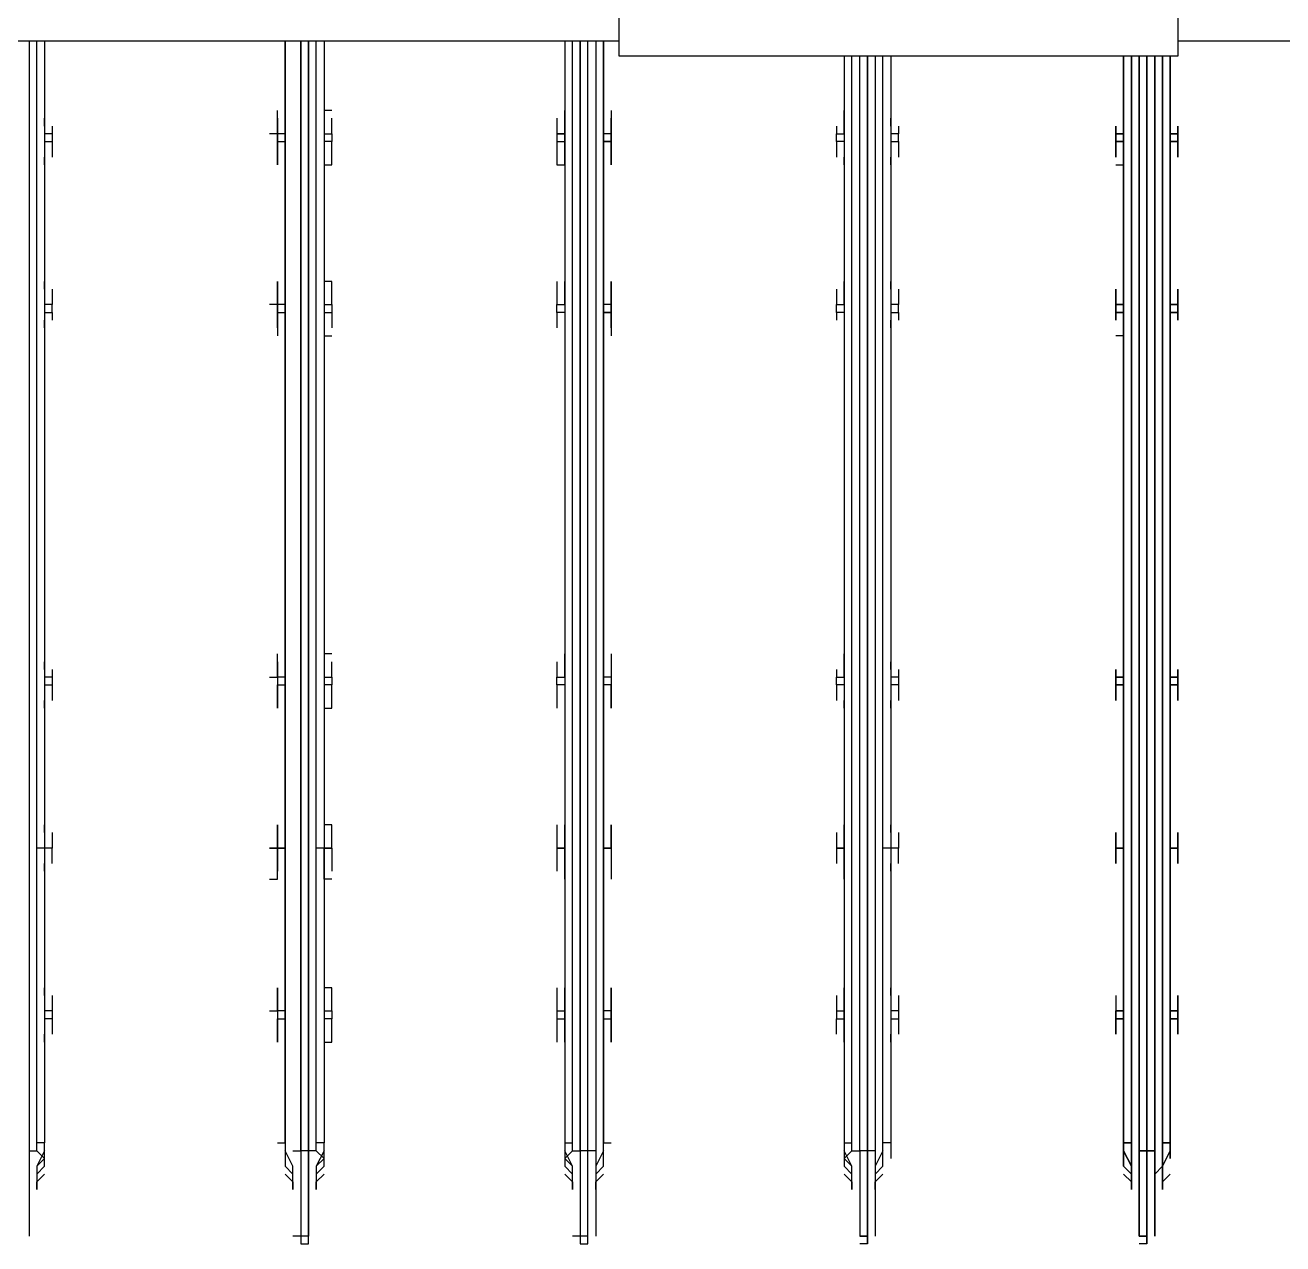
# Model space of a CAD drawing. Header units: metres. Extents: x 531759 to 532310, y 2674774 to 2675087.
# Drawn here: x 532123.5612 to 532123.7853, y 2674978.739 to 2674978.9561 of the extents above; entities that cross this region are included whole.
import ezdxf

# ---------------------------------------------------------------- set-up
doc = ezdxf.new("R2010")
doc.units = ezdxf.units.M
doc.header["$MEASUREMENT"] = 0
doc.layers.add('IDT', color=7, linetype='Continuous')

# ---------------------------------------------------------------- blocks, each defined once
blk = doc.blocks.new('IDT')
at = {"layer": 'IDT', "color": 0, "lineweight": 25}
for p, q in [((14.34618, 9.01989), (14.34618, 9.00329)), ((14.34618, 9.00329), (14.34618, 9.01989)), ((14.34618, 9.01989), (14.34618, 9.00329)), ((14.34618, 9.00329), (14.34618, 9.01989)), ((14.34618, 9.01989), (14.34756, 9.01989)), ((14.39597, 9.01989), (14.39597, 9.00329)), ((14.39597, 9.00329), (14.39597, 9.01989)), ((14.39597, 9.01989), (14.39736, 9.01989)), ((14.44715, 9.01989), (14.44577, 9.01989)), ((14.44577, 9.01989), (14.44577, 9.00329)), ((14.44715, 9.00329), (14.44715, 9.01989)), ((14.49694, 9.01989), (14.49556, 9.01989)), ((14.49556, 9.01989), (14.49556, 9.00329)), ((14.49694, 9.00329), (14.49694, 9.01989)), ((14.3448, 9.00329), (14.3448, 9.0185)), ((14.3448, 9.0185), (14.3448, 9.00329)), ((14.34756, 9.0185), (14.34618, 9.0185)), ((14.34618, 9.0185), (14.34756, 9.0185)), ((14.34756, 9.0185), (14.34618, 9.0185)), ((14.34618, 9.0185), (14.34756, 9.0185)), ((14.34756, 9.00329), (14.34756, 9.0185)), ((14.34756, 9.0185), (14.34756, 9.00329)), ((14.39459, 9.00329), (14.39459, 9.0185)), ((14.39736, 9.0185), (14.39597, 9.0185)), ((14.39597, 9.0185), (14.39736, 9.0185)), ((14.39736, 9.00329), (14.39736, 9.0185)), ((14.44438, 9.00329), (14.44438, 9.0185)), ((14.44577, 9.0185), (14.44715, 9.0185)), ((14.44715, 9.00329), (14.44715, 9.0185)), ((14.44715, 9.0185), (14.44853, 9.0185)), ((14.49556, 9.00329), (14.49556, 9.0185)), ((14.49556, 9.0185), (14.49694, 9.0185)), ((14.49694, 9.00329), (14.49694, 9.0185)), ((14.49694, 9.0185), (14.49833, 9.0185)), ((14.54535, 9.00329), (14.54535, 9.0185)), ((14.34341, 9.0102), (14.34341, 9.00605)), ((14.34341, 9.00605), (14.34341, 9.0102)), ((14.34341, 9.0102), (14.34341, 9.00882)), ((14.34341, 9.00882), (14.34341, 9.0102)), ((14.34895, 9.00882), (14.34895, 9.0102)), ((14.34895, 9.0102), (14.34895, 9.00605)), ((14.34895, 9.00605), (14.34895, 9.0102)), ((14.34895, 9.0102), (14.34895, 9.00882)), ((14.39459, 9.00605), (14.39459, 9.0102)), ((14.39459, 9.0102), (14.39459, 9.00882)), ((14.39874, 9.00882), (14.39874, 9.0102)), ((14.39874, 9.0102), (14.39874, 9.00605)), ((14.44438, 9.00605), (14.44438, 9.0102)), ((14.44438, 9.0102), (14.44438, 9.00882)), ((14.44853, 9.00882), (14.44853, 9.0102)), ((14.44853, 9.0102), (14.44853, 9.00605)), ((14.49418, 9.00605), (14.49418, 9.0102)), ((14.49418, 9.0102), (14.49418, 9.00882)), ((14.49833, 9.00882), (14.49833, 9.0102)), ((14.49833, 9.0102), (14.49833, 9.00605)), ((14.54397, 9.00605), (14.54397, 9.0102)), ((14.54397, 9.0102), (14.54397, 9.00882)), ((14.34341, 9.00882), (14.34203, 9.00744)), ((14.34203, 9.00744), (14.34341, 9.00882)), ((14.35033, 9.00744), (14.34895, 9.00882)), ((14.34895, 9.00882), (14.35033, 9.00744)), ((14.39459, 9.00882), (14.39321, 9.00744)), ((14.40012, 9.00744), (14.39874, 9.00882)), ((14.44438, 9.00882), (14.443, 9.00744)), ((14.44992, 9.00744), (14.44853, 9.00882)), ((14.49418, 9.00882), (14.49279, 9.00744)), ((14.49971, 9.00744), (14.49833, 9.00882)), ((14.54397, 9.00882), (14.54259, 9.00744)), ((14.34341, 9.00605), (14.34203, 9.00329)), ((14.34203, 9.00329), (14.34341, 9.00605)), ((14.34341, 9.00605), (14.3448, 9.00744)), ((14.3448, 9.00744), (14.34341, 9.00605)), ((14.34341, 9.00329), (14.34341, 9.00605)), ((14.34341, 9.00605), (14.34341, 9.00329)), ((14.34341, 9.00467), (14.34341, 9.00605)), ((14.34341, 9.00605), (14.34341, 9.00467)), ((14.35033, 9.00605), (14.34895, 9.00744)), ((14.34895, 9.00744), (14.35033, 9.00605)), ((14.34895, 9.00605), (14.35033, 9.00329)), ((14.35033, 9.00329), (14.34895, 9.00605)), ((14.34895, 9.00329), (14.34895, 9.00605)), ((14.34895, 9.00605), (14.34895, 9.00329)), ((14.35033, 9.00467), (14.35033, 9.00605)), ((14.35033, 9.00605), (14.35033, 9.00467)), ((14.39459, 9.00744), (14.39321, 9.00605)), ((14.39321, 9.00605), (14.39321, 9.00329)), ((14.39321, 9.00329), (14.39459, 9.00605)), ((14.39321, 9.00605), (14.39321, 9.00467)), ((14.40012, 9.00605), (14.39874, 9.00744)), ((14.39874, 9.00605), (14.40012, 9.00467)), ((14.39874, 9.00605), (14.40012, 9.00329)), ((14.40012, 9.00467), (14.40012, 9.00605)), ((14.44438, 9.00744), (14.443, 9.00605)), ((14.443, 9.00605), (14.443, 9.00329)), ((14.443, 9.00329), (14.44438, 9.00605)), ((14.443, 9.00605), (14.443, 9.00467)), ((14.44992, 9.00605), (14.44853, 9.00744)), ((14.44853, 9.00605), (14.44992, 9.00467)), ((14.44853, 9.00605), (14.44992, 9.00329)), ((14.44992, 9.00467), (14.44992, 9.00605)), ((14.49418, 9.00744), (14.49279, 9.00605)), ((14.49279, 9.00329), (14.49418, 9.00605)), ((14.49418, 9.00605), (14.49279, 9.00467)), ((14.49279, 9.00605), (14.49279, 9.00467)), ((14.49971, 9.00605), (14.49833, 9.00744)), ((14.49833, 9.00605), (14.49971, 9.00329)), ((14.49971, 9.00329), (14.49971, 9.00605)), ((14.49971, 9.00467), (14.49971, 9.00605)), ((14.54397, 9.00744), (14.54259, 9.00605)), ((14.54259, 9.00467), (14.54397, 9.00605)), ((14.54259, 9.00329), (14.54397, 9.00605)), ((14.54259, 9.00605), (14.54259, 9.00467)), ((14.34203, 9.00191), (14.34203, 9.00467)), ((14.34203, 9.00467), (14.34203, 9.00191)), ((14.34341, 8.80826), (14.34341, 9.00329)), ((14.34341, 9.00329), (14.34341, 8.80826)), ((14.3448, 9.00329), (14.34618, 9.00329)), ((14.34618, 9.00329), (14.3448, 9.00329)), ((14.3448, 9.00329), (14.3448, 8.80826)), ((14.3448, 8.80826), (14.3448, 9.00329)), ((14.34618, 9.00329), (14.34756, 9.00329)), ((14.34756, 9.00329), (14.34618, 9.00329)), ((14.34618, 9.00329), (14.34756, 9.00329)), ((14.34756, 9.00329), (14.34618, 9.00329)), ((14.34618, 8.80826), (14.34618, 9.00329)), ((14.34618, 9.00329), (14.34618, 8.80826)), ((14.34618, 8.80826), (14.34618, 9.00329)), ((14.34618, 9.00329), (14.34618, 8.80826)), ((14.34756, 8.80826), (14.34756, 9.00329)), ((14.34756, 9.00329), (14.34756, 8.80826)), ((14.34895, 8.80826), (14.34895, 9.00329)), ((14.34895, 9.00329), (14.34895, 8.80826)), ((14.35033, 9.00467), (14.35033, 9.00191)), ((14.35033, 9.00191), (14.35033, 9.00467)), ((14.39182, 9.00191), (14.39182, 9.00467)), ((14.39321, 9.00329), (14.39321, 8.80826)), ((14.39459, 8.80826), (14.39459, 9.00329)), ((14.39459, 9.00329), (14.39597, 9.00329)), ((14.39597, 9.00329), (14.39736, 9.00329)), ((14.39597, 8.80826), (14.39597, 9.00329)), ((14.39597, 9.00329), (14.39597, 8.80826)), ((14.39874, 9.00329), (14.39736, 9.00329)), ((14.39736, 9.00329), (14.39736, 8.80826)), ((14.40012, 9.00467), (14.39874, 9.00329)), ((14.39874, 9.00329), (14.39874, 8.80826)), ((14.40012, 9.00191), (14.40012, 9.00467)), ((14.443, 9.00467), (14.443, 9.00191)), ((14.443, 9.00329), (14.443, 8.8055)), ((14.44438, 8.8055), (14.44438, 9.00329)), ((14.44438, 9.00329), (14.44577, 9.00329)), ((14.44577, 9.00329), (14.44715, 9.00329)), ((14.44577, 9.00329), (14.44577, 8.8055)), ((14.44853, 9.00329), (14.44715, 9.00329)), ((14.44715, 9.00329), (14.44715, 8.8055)), ((14.44715, 8.8055), (14.44715, 9.00329)), ((14.44992, 9.00467), (14.44853, 9.00329)), ((14.44853, 9.00329), (14.44853, 8.8055)), ((14.44992, 9.00191), (14.44992, 9.00467)), ((14.49279, 9.00467), (14.49418, 9.00329)), ((14.49279, 9.00467), (14.49279, 9.00191)), ((14.49418, 9.00329), (14.49556, 9.00329)), ((14.49418, 9.00329), (14.49418, 8.8055)), ((14.49556, 9.00329), (14.49556, 8.8055)), ((14.49556, 8.8055), (14.49556, 9.00329)), ((14.49556, 9.00329), (14.49694, 9.00329)), ((14.49833, 9.00329), (14.49694, 9.00329)), ((14.49694, 9.00329), (14.49694, 8.8055)), ((14.49694, 8.8055), (14.49694, 9.00329)), ((14.49971, 9.00191), (14.49971, 9.00467)), ((14.49971, 8.8055), (14.49971, 9.00329)), ((14.54397, 9.00329), (14.54259, 9.00467)), ((14.54259, 9.00467), (14.54259, 9.00191)), ((14.54535, 9.00329), (14.54397, 9.00329)), ((14.54397, 9.00329), (14.54397, 8.8055)), ((14.54535, 8.8055), (14.54535, 9.00329)), ((14.34203, 9.00191), (14.34203, 8.80826)), ((14.34203, 8.80826), (14.34203, 9.00191)), ((14.34203, 9.00191), (14.34341, 9.00191)), ((14.34341, 9.00191), (14.34203, 9.00191)), ((14.35033, 9.00191), (14.34895, 9.00191)), ((14.34895, 9.00191), (14.35033, 9.00191)), ((14.35033, 9.00191), (14.35033, 8.80826)), ((14.35033, 8.80826), (14.35033, 9.00191)), ((14.39182, 8.80826), (14.39182, 9.00191)), ((14.39182, 9.00191), (14.39321, 9.00191)), ((14.40012, 9.00191), (14.39874, 9.00191)), ((14.40012, 8.80826), (14.40012, 9.00191)), ((14.443, 9.00191), (14.44162, 9.00191)), ((14.443, 8.8055), (14.443, 9.00191)), ((14.44992, 9.00191), (14.44853, 9.00191)), ((14.44992, 8.8055), (14.44992, 9.00191)), ((14.49279, 8.8055), (14.49279, 9.00191)), ((14.49279, 9.00191), (14.49418, 9.00191)), ((14.50109, 9.00191), (14.49971, 9.00191)), ((14.49971, 9.00191), (14.49971, 8.8055)), ((14.54259, 8.8055), (14.54259, 9.00191)), ((14.54259, 9.00191), (14.54397, 9.00191)), ((14.34203, 8.97977), (14.34203, 8.98392)), ((14.34203, 8.98392), (14.34203, 8.98254)), ((14.34203, 8.98254), (14.34203, 8.98392)), ((14.34203, 8.98392), (14.34203, 8.97424)), ((14.35033, 8.98392), (14.35033, 8.98254)), ((14.35033, 8.98254), (14.35033, 8.98392)), ((14.35033, 8.98392), (14.35033, 8.97839)), ((14.35033, 8.97839), (14.35033, 8.98392)), ((14.39182, 8.97977), (14.39182, 8.98392)), ((14.39182, 8.98392), (14.39182, 8.98254)), ((14.40012, 8.98254), (14.40012, 8.98392)), ((14.40012, 8.98392), (14.40012, 8.97977)), ((14.44162, 8.97977), (14.44162, 8.98392)), ((14.44162, 8.98392), (14.44162, 8.98254)), ((14.44992, 8.98392), (14.44992, 8.97977)), ((14.4513, 8.98254), (14.4513, 8.98392)), ((14.49279, 8.98392), (14.49141, 8.98392)), ((14.49141, 8.98392), (14.49141, 8.98254)), ((14.49279, 8.97977), (14.49279, 8.98392)), ((14.50109, 8.97977), (14.50109, 8.98392)), ((14.50109, 8.98392), (14.50109, 8.98254)), ((14.54259, 8.97977), (14.54259, 8.98392)), ((14.54259, 8.98392), (14.54259, 8.98254)), ((14.34065, 8.98254), (14.34065, 8.97977)), ((14.34065, 8.97977), (14.34065, 8.98254)), ((14.35171, 8.97977), (14.35171, 8.98254)), ((14.35171, 8.98254), (14.35171, 8.97977)), ((14.39044, 8.97977), (14.39044, 8.98254)), ((14.40151, 8.98254), (14.40151, 8.97977)), ((14.44162, 8.98254), (14.44162, 8.97977)), ((14.4513, 8.97977), (14.4513, 8.98254)), ((14.49141, 8.98254), (14.49141, 8.97977)), ((14.50109, 8.98254), (14.50109, 8.97977)), ((14.5412, 8.97977), (14.5412, 8.98254)), ((14.34065, 8.97839), (14.34065, 8.97977)), ((14.34065, 8.97977), (14.34203, 8.97977)), ((14.34203, 8.97977), (14.34065, 8.97977)), ((14.34065, 8.97977), (14.34065, 8.97839)), ((14.34203, 8.97839), (14.34203, 8.97977)), ((14.35171, 8.97977), (14.35033, 8.97977)), ((14.35033, 8.97977), (14.35171, 8.97977)), ((14.35171, 8.97839), (14.35171, 8.97977)), ((14.35171, 8.97977), (14.35171, 8.97839)), ((14.39182, 8.97977), (14.39044, 8.97977)), ((14.39044, 8.97839), (14.39044, 8.97977)), ((14.39182, 8.97839), (14.39182, 8.97977)), ((14.40012, 8.97977), (14.40012, 8.97839)), ((14.40151, 8.97977), (14.40012, 8.97977)), ((14.40151, 8.97839), (14.40151, 8.97977)), ((14.443, 8.97977), (14.44162, 8.97977)), ((14.44162, 8.97977), (14.44162, 8.97839)), ((14.44162, 8.97839), (14.44162, 8.97977)), ((14.44992, 8.97977), (14.44992, 8.97839)), ((14.4513, 8.97977), (14.44992, 8.97977)), ((14.4513, 8.97839), (14.4513, 8.97977)), ((14.49141, 8.97977), (14.49279, 8.97977)), ((14.49141, 8.97839), (14.49141, 8.97977)), ((14.49279, 8.97839), (14.49279, 8.97977)), ((14.50109, 8.97977), (14.49971, 8.97977)), ((14.50109, 8.97839), (14.50109, 8.97977)), ((14.50109, 8.97839), (14.50109, 8.97977)), ((14.5412, 8.97839), (14.5412, 8.97977)), ((14.5412, 8.97977), (14.54259, 8.97977)), ((14.54259, 8.97839), (14.54259, 8.97977)), ((14.34203, 8.97839), (14.34065, 8.97839)), ((14.34065, 8.97839), (14.34065, 8.97563)), ((14.34065, 8.97563), (14.34065, 8.97839)), ((14.34065, 8.97839), (14.34203, 8.97839)), ((14.34203, 8.97424), (14.34203, 8.97839)), ((14.35171, 8.97839), (14.35033, 8.97839)), ((14.35033, 8.97839), (14.35033, 8.97424)), ((14.35033, 8.97424), (14.35033, 8.97839)), ((14.35033, 8.97839), (14.35171, 8.97839)), ((14.35033, 8.97839), (14.35171, 8.97839)), ((14.35171, 8.97839), (14.35033, 8.97839)), ((14.35171, 8.97563), (14.35171, 8.97839)), ((14.35171, 8.97563), (14.35171, 8.97839)), ((14.39044, 8.97563), (14.39044, 8.97839)), ((14.39044, 8.97839), (14.39182, 8.97839)), ((14.39182, 8.97424), (14.39182, 8.97839)), ((14.40012, 8.97839), (14.40012, 8.97424)), ((14.40151, 8.97839), (14.40012, 8.97839)), ((14.40151, 8.97563), (14.40151, 8.97839)), ((14.44162, 8.97839), (14.44162, 8.97563)), ((14.44162, 8.97424), (14.44162, 8.97839)), ((14.44162, 8.97839), (14.443, 8.97839)), ((14.44992, 8.97839), (14.44992, 8.97424)), ((14.4513, 8.97839), (14.44992, 8.97839)), ((14.4513, 8.97563), (14.4513, 8.97839)), ((14.49279, 8.97839), (14.49141, 8.97839)), ((14.49141, 8.97839), (14.49141, 8.97563)), ((14.49279, 8.97424), (14.49279, 8.97839)), ((14.49971, 8.97839), (14.50109, 8.97839)), ((14.50109, 8.97839), (14.50109, 8.97424)), ((14.50109, 8.97563), (14.50109, 8.97839)), ((14.50248, 8.97839), (14.50109, 8.97839)), ((14.5412, 8.97563), (14.5412, 8.97839)), ((14.5412, 8.97839), (14.54259, 8.97839)), ((14.54259, 8.97424), (14.54259, 8.97839)), ((14.34203, 8.97424), (14.34203, 8.97563)), ((14.34203, 8.97563), (14.34203, 8.97424)), ((14.35033, 8.97424), (14.35033, 8.97563)), ((14.35033, 8.97424), (14.35033, 8.97563)), ((14.39182, 8.97563), (14.39182, 8.97424)), ((14.40012, 8.97424), (14.40012, 8.97563)), ((14.44162, 8.97563), (14.44162, 8.97424)), ((14.4513, 8.97424), (14.4513, 8.97563)), ((14.49141, 8.97563), (14.49141, 8.97424)), ((14.49141, 8.97424), (14.49279, 8.97424)), ((14.50109, 8.97424), (14.50109, 8.97563)), ((14.54259, 8.97563), (14.54259, 8.97424)), ((14.34203, 8.94935), (14.34203, 8.95488)), ((14.34203, 8.95488), (14.34203, 8.9452)), ((14.35033, 8.95488), (14.35033, 8.94935)), ((14.35033, 8.94935), (14.35033, 8.95488)), ((14.39182, 8.94935), (14.39182, 8.95488)), ((14.40012, 8.95488), (14.40012, 8.94935)), ((14.44162, 8.94935), (14.44162, 8.95488)), ((14.44992, 8.95488), (14.44992, 8.94935)), ((14.49141, 8.95488), (14.49279, 8.95488)), ((14.49279, 8.95488), (14.49279, 8.94935)), ((14.50248, 8.95488), (14.50109, 8.95488)), ((14.50109, 8.95488), (14.50109, 8.94935)), ((14.54259, 8.94935), (14.54259, 8.95488)), ((14.34065, 8.95211), (14.34065, 8.94935)), ((14.34065, 8.94935), (14.34065, 8.95211)), ((14.34203, 8.95211), (14.34203, 8.95349)), ((14.34203, 8.95349), (14.34203, 8.95211)), ((14.35033, 8.95349), (14.35033, 8.95211)), ((14.35033, 8.95211), (14.35033, 8.95349)), ((14.35171, 8.94935), (14.35171, 8.95211)), ((14.35171, 8.95211), (14.35171, 8.94935)), ((14.39044, 8.95211), (14.39044, 8.94935)), ((14.39182, 8.95349), (14.39182, 8.95211)), ((14.40012, 8.95211), (14.40012, 8.95349)), ((14.40151, 8.94935), (14.40151, 8.95211)), ((14.44162, 8.95211), (14.44162, 8.95349)), ((14.44162, 8.94935), (14.44162, 8.95211)), ((14.4513, 8.95211), (14.4513, 8.95349)), ((14.4513, 8.94935), (14.4513, 8.95211)), ((14.49141, 8.95211), (14.49141, 8.95349)), ((14.49141, 8.94935), (14.49141, 8.95211)), ((14.50109, 8.95211), (14.50109, 8.95349)), ((14.50109, 8.94935), (14.50109, 8.95211)), ((14.5412, 8.95211), (14.5412, 8.94935)), ((14.54259, 8.95349), (14.54259, 8.95211)), ((14.34065, 8.94935), (14.34203, 8.94935)), ((14.34203, 8.94935), (14.34065, 8.94935)), ((14.34065, 8.94935), (14.34065, 8.94658)), ((14.34065, 8.94658), (14.34065, 8.94935)), ((14.34065, 8.94935), (14.34203, 8.94935)), ((14.34203, 8.94935), (14.34065, 8.94935)), ((14.34203, 8.9452), (14.34203, 8.94935)), ((14.35033, 8.94935), (14.35033, 8.9452)), ((14.35033, 8.9452), (14.35033, 8.94935)), ((14.35033, 8.94935), (14.35171, 8.94935)), ((14.35171, 8.94935), (14.35033, 8.94935)), ((14.35033, 8.94935), (14.35171, 8.94935)), ((14.35171, 8.94935), (14.35033, 8.94935)), ((14.35033, 8.94935), (14.35171, 8.94935)), ((14.35171, 8.94935), (14.35033, 8.94935)), ((14.35171, 8.94935), (14.35171, 8.94658)), ((14.35171, 8.94658), (14.35171, 8.94935)), ((14.39044, 8.94658), (14.39044, 8.94935)), ((14.39044, 8.94935), (14.39182, 8.94935)), ((14.39044, 8.94935), (14.39182, 8.94935)), ((14.39182, 8.9452), (14.39182, 8.94935)), ((14.39182, 8.94935), (14.39321, 8.94935)), ((14.40012, 8.94935), (14.40151, 8.94935)), ((14.40151, 8.94935), (14.40012, 8.94935)), ((14.40012, 8.94935), (14.40012, 8.9452)), ((14.40151, 8.94935), (14.40012, 8.94935)), ((14.40012, 8.94935), (14.40151, 8.94935)), ((14.40151, 8.94658), (14.40151, 8.94935)), ((14.443, 8.94935), (14.44162, 8.94935)), ((14.44162, 8.94935), (14.44162, 8.94658)), ((14.44162, 8.9452), (14.44162, 8.94935)), ((14.44162, 8.94935), (14.443, 8.94935)), ((14.443, 8.94935), (14.44162, 8.94935)), ((14.44992, 8.94935), (14.4513, 8.94935)), ((14.4513, 8.94935), (14.44992, 8.94935)), ((14.44992, 8.94935), (14.44992, 8.9452)), ((14.4513, 8.94935), (14.44992, 8.94935)), ((14.44992, 8.94935), (14.4513, 8.94935)), ((14.4513, 8.94658), (14.4513, 8.94935)), ((14.49279, 8.94935), (14.49141, 8.94935)), ((14.49141, 8.94935), (14.49279, 8.94935)), ((14.49279, 8.94935), (14.49141, 8.94935)), ((14.49141, 8.94935), (14.49141, 8.94658)), ((14.49279, 8.9452), (14.49279, 8.94935)), ((14.49279, 8.94935), (14.49418, 8.94935)), ((14.50109, 8.94935), (14.49971, 8.94935)), ((14.49971, 8.94935), (14.50109, 8.94935)), ((14.50109, 8.94935), (14.50109, 8.9452)), ((14.50109, 8.94658), (14.50109, 8.94935)), ((14.50109, 8.94935), (14.50248, 8.94935)), ((14.50248, 8.94935), (14.50109, 8.94935)), ((14.50109, 8.94935), (14.50248, 8.94935)), ((14.5412, 8.94658), (14.5412, 8.94935)), ((14.5412, 8.94935), (14.54259, 8.94935)), ((14.5412, 8.94935), (14.54259, 8.94935)), ((14.54259, 8.9452), (14.54259, 8.94935)), ((14.54259, 8.94935), (14.54397, 8.94935)), ((14.34203, 8.9452), (14.34203, 8.94658)), ((14.34203, 8.94658), (14.34203, 8.9452)), ((14.35033, 8.9452), (14.35033, 8.94658)), ((14.35033, 8.94658), (14.35033, 8.9452)), ((14.39182, 8.94658), (14.39182, 8.9452)), ((14.40012, 8.9452), (14.40012, 8.94658)), ((14.44162, 8.94658), (14.44162, 8.9452)), ((14.4513, 8.9452), (14.4513, 8.94658)), ((14.49141, 8.94658), (14.49141, 8.9452)), ((14.49141, 8.9452), (14.49279, 8.9452)), ((14.50109, 8.9452), (14.50109, 8.94658)), ((14.54259, 8.94658), (14.54259, 8.9452)), ((14.34065, 8.92307), (14.34065, 8.9203)), ((14.34065, 8.9203), (14.34065, 8.92307)), ((14.34203, 8.92307), (14.34203, 8.92445)), ((14.34203, 8.92445), (14.34203, 8.92307)), ((14.34203, 8.9203), (14.34203, 8.92445)), ((14.34203, 8.92445), (14.34203, 8.9203)), ((14.35033, 8.92445), (14.35033, 8.92307)), ((14.35033, 8.92307), (14.35033, 8.92445)), ((14.35033, 8.92445), (14.35033, 8.9203)), ((14.35033, 8.9203), (14.35033, 8.92445)), ((14.35171, 8.92307), (14.35171, 8.9203)), ((14.35171, 8.9203), (14.35171, 8.92307)), ((14.39044, 8.9203), (14.39044, 8.92307)), ((14.39182, 8.91892), (14.39182, 8.92445)), ((14.39182, 8.92445), (14.39182, 8.92307)), ((14.40012, 8.9203), (14.40012, 8.92445)), ((14.40012, 8.92445), (14.40012, 8.92307)), ((14.40151, 8.9203), (14.40151, 8.92307)), ((14.44162, 8.9203), (14.44162, 8.92445)), ((14.44162, 8.92445), (14.44162, 8.92307)), ((14.44162, 8.92307), (14.44162, 8.9203)), ((14.44992, 8.9203), (14.44992, 8.92445)), ((14.4513, 8.92307), (14.4513, 8.92445)), ((14.4513, 8.9203), (14.4513, 8.92307)), ((14.49279, 8.92445), (14.49141, 8.92445)), ((14.49141, 8.92445), (14.49141, 8.92307)), ((14.49141, 8.92307), (14.49141, 8.9203)), ((14.49279, 8.9203), (14.49279, 8.92445)), ((14.50109, 8.9203), (14.50109, 8.92445)), ((14.50109, 8.92445), (14.50109, 8.92307)), ((14.50109, 8.92307), (14.50109, 8.9203)), ((14.5412, 8.9203), (14.5412, 8.92307)), ((14.54259, 8.91892), (14.54259, 8.92445)), ((14.54259, 8.92445), (14.54259, 8.92307)), ((14.34203, 8.9203), (14.34065, 8.9203)), ((14.34065, 8.9203), (14.34065, 8.91892)), ((14.34065, 8.91892), (14.34065, 8.9203)), ((14.34065, 8.9203), (14.34203, 8.9203)), ((14.34203, 8.91892), (14.34203, 8.9203)), ((14.34203, 8.9203), (14.34203, 8.91892)), ((14.35033, 8.9203), (14.35033, 8.91892)), ((14.35033, 8.91892), (14.35033, 8.9203)), ((14.35171, 8.9203), (14.35033, 8.9203)), ((14.35033, 8.9203), (14.35171, 8.9203)), ((14.35171, 8.91892), (14.35171, 8.9203)), ((14.35171, 8.9203), (14.35171, 8.91892)), ((14.39044, 8.91892), (14.39044, 8.9203)), ((14.39044, 8.9203), (14.39182, 8.9203)), ((14.40012, 8.9203), (14.40151, 8.9203)), ((14.40012, 8.91892), (14.40012, 8.9203)), ((14.40151, 8.9203), (14.40151, 8.91892)), ((14.44162, 8.91892), (14.44162, 8.9203)), ((14.44162, 8.9203), (14.443, 8.9203)), ((14.44162, 8.91753), (14.44162, 8.9203)), ((14.44992, 8.91892), (14.44992, 8.9203)), ((14.44992, 8.9203), (14.4513, 8.9203)), ((14.4513, 8.9203), (14.4513, 8.91892)), ((14.49141, 8.91892), (14.49141, 8.9203)), ((14.49141, 8.9203), (14.49279, 8.9203)), ((14.49279, 8.91477), (14.49279, 8.9203)), ((14.50109, 8.9203), (14.49971, 8.9203)), ((14.50109, 8.91892), (14.50109, 8.9203)), ((14.50109, 8.91892), (14.50109, 8.9203)), ((14.54259, 8.9203), (14.5412, 8.9203)), ((14.5412, 8.91892), (14.5412, 8.9203)), ((14.34203, 8.91892), (14.34065, 8.91892)), ((14.34065, 8.91892), (14.34065, 8.91753)), ((14.34065, 8.91753), (14.34065, 8.91892)), ((14.34065, 8.91892), (14.34203, 8.91892)), ((14.34203, 8.91892), (14.34203, 8.91477)), ((14.34203, 8.91477), (14.34203, 8.91892)), ((14.35033, 8.91892), (14.35033, 8.91477)), ((14.35033, 8.91477), (14.35033, 8.91892)), ((14.35171, 8.91892), (14.35033, 8.91892)), ((14.35033, 8.91892), (14.35171, 8.91892)), ((14.35033, 8.91892), (14.35171, 8.91892)), ((14.35171, 8.91892), (14.35171, 8.91753)), ((14.35171, 8.91753), (14.35171, 8.91892)), ((14.39044, 8.91753), (14.39044, 8.91892)), ((14.39044, 8.91892), (14.39182, 8.91892)), ((14.39182, 8.91477), (14.39182, 8.91892)), ((14.40151, 8.91892), (14.40012, 8.91892)), ((14.40012, 8.91892), (14.40012, 8.91477)), ((14.40151, 8.91892), (14.40012, 8.91892)), ((14.40151, 8.91753), (14.40151, 8.91892)), ((14.44162, 8.91477), (14.44162, 8.91892)), ((14.44162, 8.91892), (14.443, 8.91892)), ((14.4513, 8.91892), (14.44992, 8.91892)), ((14.44992, 8.91892), (14.44992, 8.91477)), ((14.4513, 8.91892), (14.44992, 8.91892)), ((14.4513, 8.91753), (14.4513, 8.91892)), ((14.49279, 8.91892), (14.49141, 8.91892)), ((14.49141, 8.91892), (14.49141, 8.91753)), ((14.49971, 8.91892), (14.50109, 8.91892)), ((14.50109, 8.91892), (14.50109, 8.91477)), ((14.50109, 8.91753), (14.50109, 8.91892)), ((14.50248, 8.91892), (14.50109, 8.91892)), ((14.5412, 8.91753), (14.5412, 8.91892)), ((14.5412, 8.91892), (14.54259, 8.91892)), ((14.54259, 8.91477), (14.54259, 8.91892)), ((14.34203, 8.91615), (14.34203, 8.91753)), ((14.34203, 8.91753), (14.34203, 8.91615)), ((14.35033, 8.91753), (14.35033, 8.91615)), ((14.35033, 8.91615), (14.35033, 8.91753)), ((14.39182, 8.91753), (14.39182, 8.91615)), ((14.40012, 8.91615), (14.40012, 8.91753)), ((14.44162, 8.91615), (14.44162, 8.91753)), ((14.4513, 8.91615), (14.4513, 8.91753)), ((14.49141, 8.91753), (14.49141, 8.91615)), ((14.50109, 8.91615), (14.50109, 8.91753)), ((14.54259, 8.91753), (14.54259, 8.91615)), ((14.49141, 8.91477), (14.49279, 8.91477)), ((14.34203, 8.85806), (14.34203, 8.85391)), ((14.34203, 8.85391), (14.34203, 8.85806)), ((14.35033, 8.85391), (14.35033, 8.85806)), ((14.35033, 8.85806), (14.35033, 8.85391)), ((14.35033, 8.85806), (14.35171, 8.85806)), ((14.39182, 8.85391), (14.39182, 8.85806)), ((14.40012, 8.85253), (14.40012, 8.85806)), ((14.44162, 8.85391), (14.44162, 8.85806)), ((14.44992, 8.85253), (14.44992, 8.85806)), ((14.49279, 8.85806), (14.49141, 8.85806)), ((14.49279, 8.85253), (14.49279, 8.85806)), ((14.50109, 8.85391), (14.50109, 8.85806)), ((14.54259, 8.85391), (14.54259, 8.85806)), ((14.34065, 8.85529), (14.34065, 8.85391)), ((14.34065, 8.85391), (14.34065, 8.85529)), ((14.34203, 8.85529), (14.34203, 8.85667)), ((14.34203, 8.85667), (14.34203, 8.85529)), ((14.35033, 8.85667), (14.35033, 8.85529)), ((14.35033, 8.85529), (14.35033, 8.85667)), ((14.35171, 8.85391), (14.35171, 8.85529)), ((14.35171, 8.85529), (14.35171, 8.85391)), ((14.39044, 8.85391), (14.39044, 8.85529)), ((14.39182, 8.85667), (14.39182, 8.85529)), ((14.40012, 8.85529), (14.40012, 8.85667)), ((14.40151, 8.85391), (14.40151, 8.85529)), ((14.44162, 8.85667), (14.44162, 8.85529)), ((14.44162, 8.85529), (14.44162, 8.85391)), ((14.4513, 8.85529), (14.4513, 8.85667)), ((14.4513, 8.85391), (14.4513, 8.85529)), ((14.49141, 8.85529), (14.49141, 8.85667)), ((14.49141, 8.85391), (14.49141, 8.85529)), ((14.50109, 8.85667), (14.50109, 8.85529)), ((14.50109, 8.85529), (14.50109, 8.85391)), ((14.5412, 8.85391), (14.5412, 8.85529)), ((14.54259, 8.85667), (14.54259, 8.85529)), ((14.34203, 8.85391), (14.34065, 8.85391)), ((14.34065, 8.85391), (14.34065, 8.85253)), ((14.34065, 8.85253), (14.34065, 8.85391)), ((14.34065, 8.85391), (14.34203, 8.85391)), ((14.34203, 8.85253), (14.34203, 8.85391)), ((14.34203, 8.85391), (14.34203, 8.85253)), ((14.35033, 8.85253), (14.35033, 8.85391)), ((14.35033, 8.85391), (14.35171, 8.85391)), ((14.35171, 8.85391), (14.35033, 8.85391)), ((14.35033, 8.85391), (14.35033, 8.85253)), ((14.35171, 8.85253), (14.35171, 8.85391)), ((14.35171, 8.85391), (14.35171, 8.85253)), ((14.39182, 8.85391), (14.39044, 8.85391)), ((14.39044, 8.85391), (14.39044, 8.85253)), ((14.39182, 8.85253), (14.39182, 8.85391)), ((14.40012, 8.85391), (14.40151, 8.85391)), ((14.40151, 8.85391), (14.40151, 8.85253)), ((14.44162, 8.85253), (14.44162, 8.85391)), ((14.44162, 8.85391), (14.443, 8.85391)), ((14.443, 8.85391), (14.44162, 8.85391)), ((14.44162, 8.85391), (14.44162, 8.85253)), ((14.44992, 8.85391), (14.4513, 8.85391)), ((14.4513, 8.85391), (14.4513, 8.85253)), ((14.49279, 8.85391), (14.49141, 8.85391)), ((14.49141, 8.85253), (14.49141, 8.85391)), ((14.50109, 8.85391), (14.49971, 8.85391)), ((14.50109, 8.85253), (14.50109, 8.85391)), ((14.50109, 8.85391), (14.50109, 8.85253)), ((14.54259, 8.85391), (14.5412, 8.85391)), ((14.5412, 8.85391), (14.5412, 8.85253)), ((14.54259, 8.84838), (14.54259, 8.85391)), ((14.34203, 8.85253), (14.34065, 8.85253)), ((14.34065, 8.85253), (14.34065, 8.84976)), ((14.34065, 8.84976), (14.34065, 8.85253)), ((14.34065, 8.85253), (14.34203, 8.85253)), ((14.34203, 8.84838), (14.34203, 8.85253)), ((14.34203, 8.85253), (14.34203, 8.84838)), ((14.35171, 8.85253), (14.35033, 8.85253)), ((14.35033, 8.85253), (14.35171, 8.85253)), ((14.35171, 8.85253), (14.35033, 8.85253)), ((14.35033, 8.85253), (14.35033, 8.84838)), ((14.35033, 8.84838), (14.35033, 8.85253)), ((14.35033, 8.85253), (14.35171, 8.85253)), ((14.35171, 8.85253), (14.35171, 8.84976)), ((14.35171, 8.84976), (14.35171, 8.85253)), ((14.39044, 8.84976), (14.39044, 8.85253)), ((14.39044, 8.85253), (14.39182, 8.85253)), ((14.39182, 8.84838), (14.39182, 8.85253)), ((14.40151, 8.85253), (14.40012, 8.85253)), ((14.40012, 8.85253), (14.40012, 8.84838)), ((14.40151, 8.85253), (14.40012, 8.85253)), ((14.40151, 8.84976), (14.40151, 8.85253)), ((14.44162, 8.85253), (14.44162, 8.84976)), ((14.44162, 8.84838), (14.44162, 8.85253)), ((14.44162, 8.85253), (14.443, 8.85253)), ((14.4513, 8.85253), (14.44992, 8.85253)), ((14.44992, 8.85253), (14.44992, 8.84838)), ((14.4513, 8.85253), (14.44992, 8.85253)), ((14.4513, 8.84976), (14.4513, 8.85253)), ((14.49279, 8.85253), (14.49141, 8.85253)), ((14.49141, 8.85253), (14.49141, 8.84976)), ((14.49279, 8.84838), (14.49279, 8.85253)), ((14.49971, 8.85253), (14.50109, 8.85253)), ((14.50109, 8.85253), (14.50109, 8.84838)), ((14.50109, 8.84976), (14.50109, 8.85253)), ((14.50109, 8.85253), (14.50248, 8.85253)), ((14.5412, 8.84976), (14.5412, 8.85253)), ((14.5412, 8.85253), (14.54259, 8.85253)), ((14.34203, 8.84838), (14.34203, 8.84976)), ((14.34203, 8.84976), (14.34203, 8.84838)), ((14.35033, 8.84976), (14.35033, 8.84838)), ((14.35033, 8.84838), (14.35033, 8.84976)), ((14.39182, 8.84976), (14.39182, 8.84838)), ((14.40012, 8.84838), (14.40012, 8.84976)), ((14.44162, 8.84976), (14.44162, 8.84838)), ((14.4513, 8.84838), (14.4513, 8.84976)), ((14.49141, 8.84976), (14.49141, 8.84838)), ((14.50109, 8.84838), (14.50109, 8.84976)), ((14.54259, 8.84976), (14.54259, 8.84838)), ((14.49141, 8.84838), (14.49279, 8.84838)), ((14.34065, 8.82625), (14.34065, 8.82348)), ((14.34065, 8.82348), (14.34065, 8.82625)), ((14.34203, 8.82625), (14.34203, 8.82763)), ((14.34203, 8.82763), (14.34203, 8.82625)), ((14.34203, 8.82763), (14.34203, 8.82348)), ((14.34203, 8.81795), (14.34203, 8.82763)), ((14.35171, 8.82763), (14.35033, 8.82763)), ((14.35033, 8.82763), (14.35033, 8.82348)), ((14.35033, 8.8221), (14.35033, 8.82763)), ((14.35033, 8.82763), (14.35033, 8.82625)), ((14.35033, 8.82625), (14.35033, 8.82763)), ((14.35171, 8.82348), (14.35171, 8.82625)), ((14.35171, 8.82625), (14.35171, 8.82348)), ((14.39044, 8.82348), (14.39044, 8.82625)), ((14.39182, 8.82348), (14.39182, 8.82763)), ((14.39182, 8.82763), (14.39182, 8.82625)), ((14.40012, 8.8221), (14.40012, 8.82763)), ((14.40012, 8.82763), (14.40012, 8.82625)), ((14.40151, 8.82348), (14.40151, 8.82625)), ((14.44162, 8.82348), (14.44162, 8.82763)), ((14.44162, 8.82763), (14.44162, 8.82625)), ((14.44162, 8.82625), (14.44162, 8.82348)), ((14.4513, 8.82763), (14.44992, 8.82763)), ((14.44992, 8.82763), (14.44992, 8.82348)), ((14.4513, 8.82625), (14.4513, 8.82763)), ((14.4513, 8.82348), (14.4513, 8.82625)), ((14.49279, 8.82763), (14.49141, 8.82763)), ((14.49141, 8.82763), (14.49141, 8.82625)), ((14.49141, 8.82625), (14.49141, 8.82348)), ((14.49279, 8.82348), (14.49279, 8.82763)), ((14.50109, 8.82348), (14.50109, 8.82763)), ((14.50109, 8.82763), (14.50109, 8.82625)), ((14.50109, 8.82625), (14.50109, 8.8221)), ((14.5412, 8.82348), (14.5412, 8.82625)), ((14.54259, 8.82348), (14.54259, 8.82763)), ((14.54259, 8.82763), (14.54259, 8.82625)), ((14.34203, 8.82348), (14.34065, 8.82348)), ((14.34065, 8.82348), (14.34065, 8.8221)), ((14.34065, 8.8221), (14.34065, 8.82348)), ((14.34065, 8.82348), (14.34203, 8.82348)), ((14.34203, 8.8221), (14.34065, 8.8221)), ((14.34065, 8.8221), (14.34065, 8.82071)), ((14.34065, 8.82071), (14.34065, 8.8221)), ((14.34065, 8.8221), (14.34203, 8.8221)), ((14.34203, 8.82348), (14.34203, 8.8221)), ((14.34203, 8.8221), (14.34203, 8.81795)), ((14.35033, 8.82348), (14.35171, 8.82348)), ((14.35171, 8.82348), (14.35033, 8.82348)), ((14.35033, 8.82348), (14.35033, 8.8221)), ((14.35171, 8.8221), (14.35033, 8.8221)), ((14.35033, 8.8221), (14.35033, 8.81795)), ((14.35033, 8.81795), (14.35033, 8.8221)), ((14.35033, 8.8221), (14.35171, 8.8221)), ((14.35171, 8.8221), (14.35033, 8.8221)), ((14.35033, 8.8221), (14.35171, 8.8221)), ((14.35171, 8.82348), (14.35171, 8.8221)), ((14.35171, 8.8221), (14.35171, 8.82348)), ((14.35171, 8.8221), (14.35171, 8.82071)), ((14.35171, 8.82071), (14.35171, 8.8221)), ((14.39182, 8.82348), (14.39044, 8.82348)), ((14.39044, 8.82348), (14.39044, 8.8221)), ((14.39044, 8.82071), (14.39044, 8.8221)), ((14.39044, 8.8221), (14.39182, 8.8221)), ((14.39182, 8.8221), (14.39182, 8.82348)), ((14.39182, 8.81795), (14.39182, 8.8221)), ((14.40012, 8.82348), (14.40151, 8.82348)), ((14.40151, 8.8221), (14.40012, 8.8221)), ((14.40012, 8.8221), (14.40012, 8.81795)), ((14.40151, 8.8221), (14.40012, 8.8221)), ((14.40151, 8.82348), (14.40151, 8.8221)), ((14.40151, 8.82071), (14.40151, 8.8221)), ((14.443, 8.82348), (14.44162, 8.82348)), ((14.44162, 8.82348), (14.443, 8.82348)), ((14.44162, 8.8221), (14.44162, 8.82348)), ((14.44162, 8.82348), (14.44162, 8.8221)), ((14.44162, 8.81795), (14.44162, 8.8221)), ((14.44162, 8.8221), (14.443, 8.8221)), ((14.44162, 8.8221), (14.44162, 8.82071)), ((14.44992, 8.82348), (14.44992, 8.8221)), ((14.4513, 8.82348), (14.44992, 8.82348)), ((14.4513, 8.8221), (14.44992, 8.8221)), ((14.44992, 8.8221), (14.44992, 8.81795)), ((14.44992, 8.8221), (14.4513, 8.8221)), ((14.4513, 8.8221), (14.4513, 8.82348)), ((14.4513, 8.82071), (14.4513, 8.8221)), ((14.49141, 8.82348), (14.49279, 8.82348)), ((14.49141, 8.8221), (14.49141, 8.82348)), ((14.49279, 8.8221), (14.49141, 8.8221)), ((14.49141, 8.8221), (14.49141, 8.82071)), ((14.49279, 8.8221), (14.49279, 8.82348)), ((14.49279, 8.81795), (14.49279, 8.8221)), ((14.50109, 8.82348), (14.49971, 8.82348)), ((14.49971, 8.8221), (14.50109, 8.8221)), ((14.50109, 8.8221), (14.50109, 8.82348)), ((14.50109, 8.8221), (14.50109, 8.81795)), ((14.50109, 8.82071), (14.50109, 8.8221)), ((14.50109, 8.8221), (14.50248, 8.8221)), ((14.54259, 8.82348), (14.5412, 8.82348)), ((14.5412, 8.8221), (14.5412, 8.82348)), ((14.5412, 8.82071), (14.5412, 8.8221)), ((14.5412, 8.8221), (14.54259, 8.8221)), ((14.54259, 8.8221), (14.54259, 8.82348)), ((14.54259, 8.81795), (14.54259, 8.8221)), ((14.34203, 8.81933), (14.34203, 8.82071)), ((14.34203, 8.82071), (14.34203, 8.81933)), ((14.35033, 8.82071), (14.35033, 8.81933)), ((14.35033, 8.81933), (14.35033, 8.82071)), ((14.39182, 8.82071), (14.39182, 8.81933)), ((14.40012, 8.81933), (14.40012, 8.82071)), ((14.44162, 8.82071), (14.44162, 8.81933)), ((14.4513, 8.81933), (14.4513, 8.82071)), ((14.49141, 8.82071), (14.49141, 8.81933)), ((14.50109, 8.81933), (14.50109, 8.82071)), ((14.54259, 8.82071), (14.54259, 8.81933)), ((14.49141, 8.81795), (14.49279, 8.81795)), ((14.34065, 8.71144), (14.34065, 8.80826)), ((14.34065, 8.80826), (14.44023, 8.80826)), ((14.44023, 8.80826), (14.44023, 8.71144)), ((14.34065, 8.8055), (13.87591, 8.8055)), ((15.02116, 8.8055), (14.44023, 8.8055))]:
    blk.add_line(p, q, dxfattribs=at)

msp = doc.modelspace()

# ---------------------------------------------------------------- block references
at = {"layer": 'IDT', "color": 8, "rotation": 180}
msp.add_blockref('IDT', (532138.10728, 2674987.75885), dxfattribs=at)

doc.saveas('drawing.dxf')
